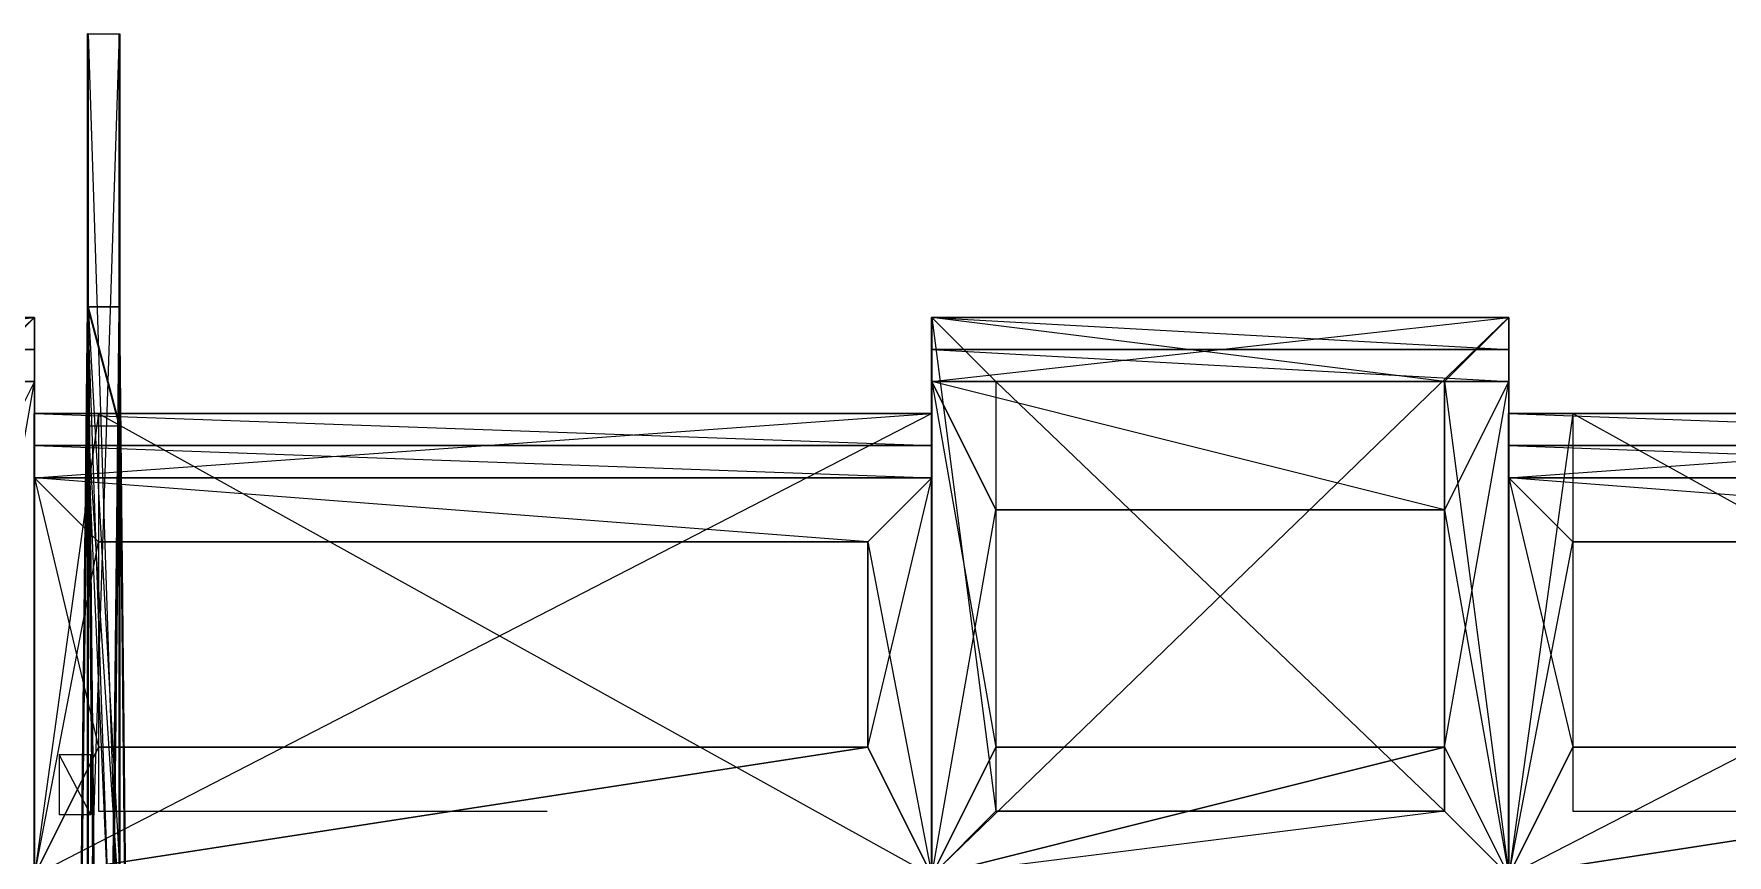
# Model space of a CAD drawing. Extents: x -41 to 47, y -35.8 to 51.3.
# Drawn here: x -8.547 to -5.907, y 46.127 to 47.407 of the extents above; entities that cross this region are included whole.
import ezdxf

# ---------------------------------------------------------------- set-up
doc = ezdxf.new("R2010")
doc.units = 0
doc.header["$MEASUREMENT"] = 0
doc.layers.add('PYDXF', color=8, linetype='CONTINUOUS')

msp = doc.modelspace()

# ---------------------------------------------------------------- linework, layer by layer
at = {"layer": 'PYDXF'}
for p, q in [((-8.4627, 47.4074), (-8.4639, 47.4074)), ((-8.4639, 45.8985), (-8.4639, 47.4074)), ((-8.4639, 45.8985), (-8.4627, 47.4074)), ((-8.4146, 47.4074), (-8.4639, 45.8985)), ((-8.4639, 47.4074), (-8.4146, 47.4074)), ((-8.4627, 47.4074), (-8.4627, 45.8985)), ((-8.4627, 47.4074), (-8.4135, 47.4074)), ((-8.4627, 47.4074), (-8.4135, 45.8985)), ((-8.4627, 47.4074), (-8.4146, 47.4074)), ((-8.4146, 45.8985), (-8.4146, 47.4074)), ((-8.4146, 47.4074), (-8.4135, 47.4074)), ((-8.4146, 47.4074), (-8.4135, 45.8985)), ((-8.4135, 47.4074), (-8.4135, 45.8985)), ((-8.4756, 45.8985), (-8.4639, 46.9818)), ((-8.4738, 45.8985), (-8.4639, 46.9818)), ((-8.4639, 46.9818), (-8.4147, 46.9818)), ((-8.4639, 46.9818), (-8.4639, 46.7956)), ((-8.4639, 46.9818), (-8.4147, 46.7956)), ((-8.4639, 46.9818), (-8.4264, 45.8985)), ((-8.4626, 46.9818), (-8.4626, 46.7956)), ((-8.4626, 46.9818), (-8.4134, 46.7956)), ((-8.4134, 46.9818), (-8.4626, 46.9818)), ((-8.4626, 46.9818), (-8.4515, 45.8985)), ((-8.4626, 46.9818), (-8.4023, 45.8985)), ((-8.4533, 45.8985), (-8.4626, 46.9818)), ((-8.4264, 45.8985), (-8.4147, 46.9818)), ((-8.4147, 46.7956), (-8.4147, 46.9818)), ((-8.4134, 46.9818), (-8.4134, 46.7956)), ((-8.4023, 45.8985), (-8.4134, 46.9818)), ((-8.5471, 46.9654), (-9.4467, 46.9654)), ((-9.4466, 46.0954), (-8.5471, 46.9654)), ((-8.5467, 46.9654), (-9.4462, 46.9654)), ((-9.4462, 46.8654), (-8.5467, 46.9654)), ((-9.4462, 46.9654), (-8.5466, 46.9654)), ((-9.4462, 46.9654), (-8.5466, 46.9154)), ((-8.5471, 46.9654), (-9.4462, 46.9654)), ((-8.5467, 46.9654), (-8.6467, 46.8654)), ((-8.5471, 46.9654), (-8.5471, 46.0954)), ((-8.5471, 46.9654), (-8.5467, 46.9654)), ((-8.5471, 46.9654), (-8.5467, 46.0954)), ((-8.5467, 46.9654), (-8.5467, 46.8654)), ((-8.5467, 46.9654), (-8.5467, 46.0954)), ((-8.5466, 46.9654), (-8.5466, 46.9154)), ((-6.2484, 46.9654), (-7.1479, 46.9654)), ((-7.1479, 46.0954), (-7.1479, 46.9654)), ((-7.1479, 46.0954), (-6.2484, 46.9654)), ((-7.1475, 46.9654), (-7.1479, 46.0954)), ((-7.1479, 46.9654), (-7.1475, 46.9654)), ((-6.248, 46.9654), (-7.1475, 46.9654)), ((-7.1475, 46.8654), (-7.1475, 46.9654)), ((-7.1475, 46.8654), (-6.248, 46.9654)), ((-7.1474, 46.9154), (-7.1475, 46.9654)), ((-7.1475, 46.9654), (-7.0475, 46.1954)), ((-6.3479, 46.8654), (-7.1475, 46.9654)), ((-7.1475, 46.9654), (-7.1475, 46.0954)), ((-7.1475, 46.9654), (-7.0475, 46.8654)), ((-6.2484, 46.9654), (-7.1475, 46.9654)), ((-7.1474, 46.9654), (-7.1474, 46.9154)), ((-7.1474, 46.9654), (-6.2479, 46.9654)), ((-7.1474, 46.9654), (-6.2479, 46.9154)), ((-6.248, 46.9654), (-6.3479, 46.8654)), ((-6.2484, 46.9654), (-6.2484, 46.0954)), ((-6.2484, 46.9654), (-6.248, 46.9654)), ((-6.2484, 46.9654), (-6.2479, 46.0954)), ((-6.248, 46.9654), (-6.248, 46.8654)), ((-6.248, 46.9654), (-6.2479, 46.0954)), ((-6.2479, 46.9654), (-6.2479, 46.9154)), ((-9.4462, 46.9154), (-8.5467, 46.8654)), ((-9.4462, 46.9154), (-8.5466, 46.9154)), ((-8.5466, 46.9154), (-9.4462, 46.9154)), ((-8.5467, 46.8654), (-8.5467, 46.9154)), ((-7.1474, 46.9154), (-6.2479, 46.8654)), ((-7.1474, 46.9154), (-6.2479, 46.9154)), ((-7.1474, 46.9154), (-7.1474, 46.8654)), ((-6.2479, 46.9154), (-7.1474, 46.9154)), ((-6.2479, 46.8654), (-6.2479, 46.9154)), ((-9.4462, 46.8654), (-8.5467, 46.8654)), ((-8.5467, 46.8654), (-9.4462, 46.8654)), ((-8.6467, 46.2954), (-8.5467, 46.8654)), ((-8.5467, 46.8654), (-8.6466, 46.6654)), ((-8.5467, 46.8654), (-8.5467, 46.0954)), ((-8.5467, 46.0954), (-8.5467, 46.8654)), ((-7.1475, 46.8654), (-6.248, 46.8654)), ((-7.0475, 46.6654), (-7.1475, 46.8654)), ((-6.3479, 46.6654), (-7.1475, 46.8654)), ((-7.1475, 46.0954), (-7.1475, 46.8654)), ((-6.2479, 46.8654), (-7.1474, 46.8654)), ((-7.1474, 46.8654), (-7.1474, 46.0954)), ((-7.1474, 46.8654), (-7.0475, 46.2954)), ((-7.1474, 46.8654), (-7.0475, 46.6654)), ((-7.0475, 46.8654), (-6.3479, 46.1954)), ((-7.0475, 46.8654), (-6.3479, 46.8654)), ((-7.0475, 46.8654), (-7.0475, 46.1954)), ((-6.3479, 46.8654), (-7.0475, 46.8654)), ((-6.3479, 46.1954), (-6.3479, 46.8654)), ((-6.3479, 46.8654), (-6.3479, 46.1954)), ((-6.2479, 46.8654), (-6.3479, 46.6654)), ((-6.3479, 46.2954), (-6.248, 46.8654)), ((-6.3479, 46.8654), (-6.2479, 46.0954)), ((-6.248, 46.8654), (-6.2479, 46.0954)), ((-6.2479, 46.0954), (-6.2479, 46.8654)), ((-7.1479, 46.8154), (-8.5471, 46.8154)), ((-8.5471, 46.0954), (-8.5471, 46.8154)), ((-8.5471, 46.0954), (-7.1479, 46.8154)), ((-8.5471, 46.8154), (-8.5467, 46.8154)), ((-8.5467, 46.8154), (-8.5471, 46.0954)), ((-7.1474, 46.8154), (-8.5467, 46.8154)), ((-8.5466, 46.8154), (-8.5467, 46.7654)), ((-8.5467, 46.7154), (-8.5467, 46.8154)), ((-8.5467, 46.7154), (-7.1474, 46.8154)), ((-8.5467, 46.7654), (-8.5467, 46.8154)), ((-8.4468, 46.8154), (-8.5467, 46.0954)), ((-8.5467, 46.8154), (-8.5467, 46.0954)), ((-8.4468, 46.8154), (-8.5467, 46.8154)), ((-7.1479, 46.8154), (-8.5467, 46.8154)), ((-8.5466, 46.8154), (-7.1474, 46.8154)), ((-8.5466, 46.8154), (-7.1474, 46.7654)), ((-8.4468, 46.8154), (-8.4468, 46.1954)), ((-8.4468, 46.8154), (-7.1475, 46.8154)), ((-8.4468, 46.8154), (-7.1475, 46.0954)), ((-7.1479, 46.8154), (-8.4468, 46.8154)), ((-7.1479, 46.8154), (-7.1479, 46.0954)), ((-7.1479, 46.8154), (-7.1475, 46.0954)), ((-7.1475, 46.8154), (-7.1479, 46.8154)), ((-7.1475, 46.0954), (-7.1475, 46.8154)), ((-7.1474, 46.8154), (-7.1474, 46.7154)), ((-7.1474, 46.8154), (-7.1474, 46.7654)), ((-4.8491, 46.8154), (-6.2484, 46.8154)), ((-6.2484, 46.0954), (-6.2484, 46.8154)), ((-6.2484, 46.0954), (-4.8491, 46.8154)), ((-6.2484, 46.8154), (-6.248, 46.8154)), ((-6.248, 46.8154), (-6.2484, 46.0954)), ((-6.248, 46.8154), (-6.2479, 46.0954)), ((-6.148, 46.8154), (-6.248, 46.8154)), ((-4.8491, 46.8154), (-6.248, 46.8154)), ((-4.8487, 46.8154), (-6.2479, 46.8154)), ((-6.2479, 46.8154), (-6.2479, 46.7654)), ((-6.2479, 46.7154), (-6.2479, 46.8154)), ((-6.2479, 46.7154), (-4.8487, 46.8154)), ((-6.148, 46.8154), (-6.2479, 46.0954)), ((-6.2479, 46.8154), (-4.8486, 46.8154)), ((-6.2479, 46.8154), (-4.8486, 46.7654)), ((-6.2479, 46.7654), (-6.2479, 46.8154)), ((-6.148, 46.8154), (-6.148, 46.1954)), ((-6.148, 46.8154), (-4.8487, 46.8154)), ((-6.148, 46.8154), (-4.8487, 46.0954)), ((-4.8491, 46.8154), (-6.148, 46.8154)), ((-8.4738, 45.8985), (-8.4639, 46.7956)), ((-8.4147, 46.7956), (-8.4639, 46.7956)), ((-8.4246, 45.8985), (-8.4639, 46.7956)), ((-8.4134, 46.7956), (-8.4626, 46.7956)), ((-8.4041, 45.8985), (-8.4626, 46.7956)), ((-8.4533, 45.8985), (-8.4626, 46.7956)), ((-8.4264, 45.8985), (-8.4147, 46.7956)), ((-8.4147, 46.7956), (-8.4246, 45.8985)), ((-8.4134, 46.7956), (-8.4041, 45.8985)), ((-8.4023, 45.8985), (-8.4134, 46.7956)), ((-8.5467, 46.7654), (-7.1474, 46.7154)), ((-8.5467, 46.7654), (-7.1474, 46.7654)), ((-8.5467, 46.7654), (-8.5467, 46.7154)), ((-7.1474, 46.7654), (-8.5466, 46.7654)), ((-7.1474, 46.7154), (-7.1474, 46.7654)), ((-6.2479, 46.7654), (-4.8486, 46.7154)), ((-6.2479, 46.7654), (-4.8486, 46.7654)), ((-6.2479, 46.7654), (-6.2479, 46.7154)), ((-4.8486, 46.7654), (-6.2479, 46.7654)), ((-8.5467, 46.7154), (-7.1474, 46.7154)), ((-7.1474, 46.7154), (-8.5467, 46.7154)), ((-8.4468, 46.6154), (-8.5467, 46.7154)), ((-8.5467, 46.7154), (-8.5467, 46.0954)), ((-8.5467, 46.7154), (-8.4468, 46.2954)), ((-8.5467, 46.7154), (-8.4468, 46.6154)), ((-7.2474, 46.6154), (-8.5467, 46.7154)), ((-8.5467, 46.0954), (-8.5467, 46.7154)), ((-7.1475, 46.7154), (-7.2474, 46.6154)), ((-7.2474, 46.2954), (-7.1475, 46.7154)), ((-7.1475, 46.7154), (-7.1475, 46.0954)), ((-7.1475, 46.0954), (-7.1475, 46.7154)), ((-4.8487, 46.7154), (-6.2479, 46.7154)), ((-6.2479, 46.7154), (-4.8487, 46.7154)), ((-6.148, 46.6154), (-6.2479, 46.7154)), ((-6.2479, 46.7154), (-6.2479, 46.0954)), ((-6.2479, 46.7154), (-6.148, 46.2954)), ((-6.2479, 46.7154), (-6.148, 46.6154)), ((-4.9486, 46.6154), (-6.2479, 46.7154)), ((-6.2479, 46.0954), (-6.2479, 46.7154)), ((-7.1475, 46.0954), (-7.0475, 46.6654)), ((-7.0475, 46.6654), (-7.0475, 46.2954)), ((-6.3479, 46.6654), (-7.0475, 46.6654)), ((-7.0475, 46.6654), (-6.3479, 46.6654)), ((-6.3479, 46.6654), (-6.3479, 46.2954)), ((-6.3479, 46.2954), (-6.3479, 46.6654)), ((-6.3479, 46.6654), (-6.2479, 46.0954)), ((-8.5467, 46.0954), (-8.4468, 46.6154)), ((-8.4468, 46.6154), (-8.4468, 46.2954)), ((-7.2474, 46.6154), (-8.4468, 46.6154)), ((-8.4468, 46.6154), (-7.2474, 46.6154)), ((-7.2474, 46.6154), (-7.2474, 46.2954)), ((-7.2474, 46.2954), (-7.2474, 46.6154)), ((-7.2474, 46.6154), (-7.1475, 46.0954)), ((-6.2479, 46.0954), (-6.148, 46.6154)), ((-6.148, 46.6154), (-6.148, 46.2954)), ((-4.9486, 46.6154), (-6.148, 46.6154)), ((-6.148, 46.6154), (-4.9486, 46.6154)), ((-7.2474, 46.2954), (-8.5467, 46.0954)), ((-8.5467, 46.0954), (-7.2474, 46.2954)), ((-8.4468, 46.2954), (-8.5467, 46.0954)), ((-8.5467, 46.0954), (-8.4468, 46.2954)), ((-8.5078, 46.2839), (-8.5078, 46.19)), ((-8.5078, 46.2839), (-8.4587, 46.2839)), ((-8.4587, 46.19), (-8.5078, 46.2839)), ((-8.4587, 46.19), (-8.4587, 46.2839)), ((-8.4468, 46.2954), (-7.2474, 46.2954)), ((-7.2474, 46.2954), (-8.4468, 46.2954)), ((-7.1475, 46.0954), (-7.2474, 46.2954)), ((-7.2474, 46.2954), (-7.1475, 46.0954)), ((-6.3479, 46.2954), (-7.1475, 46.0954)), ((-7.1475, 46.0954), (-7.0475, 46.2954)), ((-7.1474, 46.0954), (-6.3479, 46.2954)), ((-7.0475, 46.2954), (-7.1474, 46.0954)), ((-7.0475, 46.2954), (-6.3479, 46.2954)), ((-6.3479, 46.2954), (-7.0475, 46.2954)), ((-6.3479, 46.2954), (-6.248, 46.0954)), ((-6.2479, 46.0954), (-4.9486, 46.2954)), ((-4.9486, 46.2954), (-6.2479, 46.0954)), ((-6.148, 46.2954), (-6.2479, 46.0954)), ((-6.2479, 46.0954), (-6.148, 46.2954)), ((-4.9486, 46.2954), (-6.148, 46.2954)), ((-6.148, 46.2954), (-4.9486, 46.2954)), ((-8.4587, 46.19), (-8.5078, 46.19)), ((-8.4468, 46.1954), (-7.7472, 46.1954)), ((-7.0475, 46.1954), (-7.1475, 46.0954)), ((-6.3479, 46.1954), (-7.1475, 46.0954)), ((-6.3479, 46.1954), (-7.0475, 46.1954)), ((-7.0475, 46.1954), (-6.3479, 46.1954)), ((-6.2479, 46.0954), (-6.3479, 46.1954)), ((-6.148, 46.1954), (-5.4484, 46.1954))]:
    msp.add_line(p, q, dxfattribs=at)

doc.saveas('drawing.dxf')
